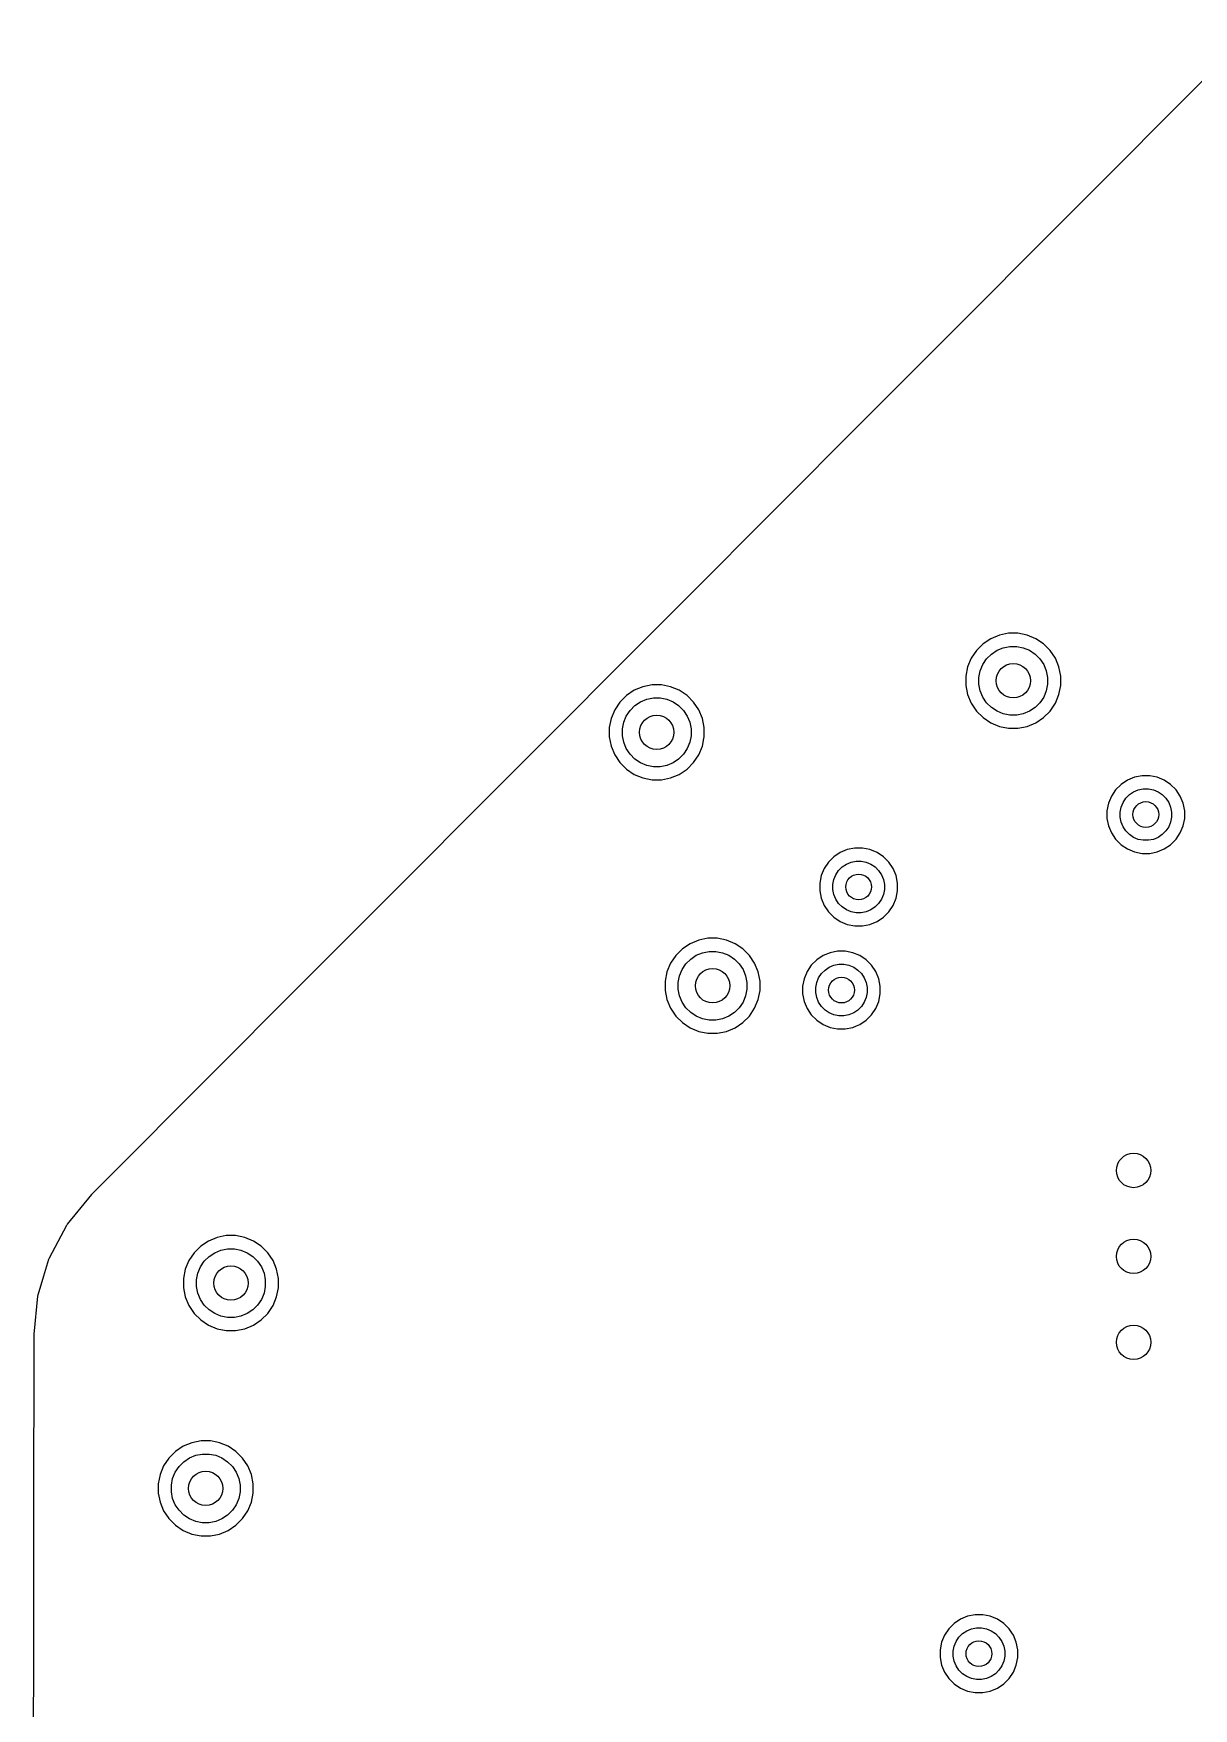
# Model space of a CAD drawing. Extents: x 0.48 to 2.43, y -7.79 to -4.85.
# Drawn here: x 0.48 to 1.012, y -5.644 to -4.877 of the extents above; entities that cross this region are included whole.
import ezdxf

# ---------------------------------------------------------------- set-up
doc = ezdxf.new("R2010")
doc.units = 0
doc.header["$MEASUREMENT"] = 0
doc.layers.add('BLACK', color=7, linetype='CONTINUOUS')

msp = doc.modelspace()

# ---------------------------------------------------------------- linework, layer by layer
at = {"layer": 'BLACK', "linetype": 'CONTINUOUS'}
for p, q in [((0.948311, -4.96591), (1.03736, -4.87663)), ((0.902766, -5.01158), (0.948309, -4.96592)), ((0.948309, -4.96592), (0.948311, -4.96591)), ((0.859959, -5.0545), (0.902766, -5.01158)), ((0.779665, -5.135), (0.859959, -5.0545)), ((0.746086, -5.16867), (0.779665, -5.135)), ((0.91527, -5.15634), (0.912241, -5.15936)), ((0.918832, -5.15396), (0.91527, -5.15634)), ((0.92279, -5.15232), (0.918832, -5.15396)), ((0.926992, -5.15148), (0.92279, -5.15232)), ((0.92454, -5.15809), (0.927583, -5.15748)), ((0.931276, -5.15148), (0.926992, -5.15148)), ((0.927583, -5.15748), (0.930685, -5.15748)), ((0.930685, -5.15748), (0.933727, -5.15809)), ((0.935478, -5.15232), (0.931276, -5.15148)), ((0.939435, -5.15396), (0.935478, -5.15232)), ((0.942997, -5.15634), (0.939435, -5.15396)), ((0.946027, -5.15936), (0.942997, -5.15634)), ((0.909861, -5.16293), (0.908222, -5.16688)), ((0.912241, -5.15936), (0.909861, -5.16293)), ((0.915178, -5.16577), (0.916902, -5.16319)), ((0.916902, -5.16319), (0.919095, -5.161)), ((0.919095, -5.161), (0.921674, -5.15927)), ((0.921674, -5.15927), (0.92454, -5.15809)), ((0.933727, -5.15809), (0.936593, -5.15927)), ((0.936593, -5.15927), (0.939173, -5.161)), ((0.939173, -5.161), (0.941366, -5.16319)), ((0.941366, -5.16319), (0.94309, -5.16577)), ((0.948407, -5.16293), (0.946027, -5.15936)), ((0.950046, -5.16688), (0.948407, -5.16293)), ((0.722526, -5.19229), (0.746086, -5.16867)), ((0.908222, -5.16688), (0.907386, -5.17109)), ((0.907386, -5.17109), (0.907386, -5.17537)), ((0.913386, -5.17168), (0.913991, -5.16863)), ((0.913386, -5.17478), (0.913386, -5.17168)), ((0.913991, -5.16863), (0.915178, -5.16577)), ((0.94309, -5.16577), (0.944277, -5.16863)), ((0.944277, -5.16863), (0.944882, -5.17168)), ((0.944882, -5.17168), (0.944882, -5.17478)), ((0.950882, -5.17109), (0.950046, -5.16688)), ((0.950882, -5.17537), (0.950882, -5.17109)), ((0.751884, -5.17996), (0.748855, -5.18299)), ((0.755446, -5.17758), (0.751884, -5.17996)), ((0.759404, -5.17594), (0.755446, -5.17758)), ((0.763606, -5.1751), (0.759404, -5.17594)), ((0.76789, -5.1751), (0.763606, -5.1751)), ((0.772092, -5.17594), (0.76789, -5.1751)), ((0.77605, -5.17758), (0.772092, -5.17594)), ((0.779612, -5.17996), (0.77605, -5.17758)), ((0.782641, -5.18299), (0.779612, -5.17996)), ((0.907386, -5.17537), (0.908222, -5.17957)), ((0.908222, -5.17957), (0.909861, -5.18353)), ((0.913991, -5.17782), (0.913386, -5.17478)), ((0.915178, -5.18069), (0.913991, -5.17782)), ((0.916902, -5.18327), (0.915178, -5.18069)), ((0.94309, -5.18069), (0.941366, -5.18327)), ((0.944277, -5.17782), (0.94309, -5.18069)), ((0.944882, -5.17478), (0.944277, -5.17782)), ((0.948407, -5.18353), (0.950046, -5.17957)), ((0.950046, -5.17957), (0.950882, -5.17537)), ((0.746475, -5.18655), (0.744836, -5.19051)), ((0.748855, -5.18299), (0.746475, -5.18655)), ((0.751792, -5.18939), (0.753516, -5.18681)), ((0.753516, -5.18681), (0.755709, -5.18462)), ((0.755709, -5.18462), (0.758289, -5.18289)), ((0.758289, -5.18289), (0.761154, -5.18171)), ((0.761154, -5.18171), (0.764197, -5.1811)), ((0.764197, -5.1811), (0.767299, -5.1811)), ((0.767299, -5.1811), (0.770342, -5.18171)), ((0.770342, -5.18171), (0.773208, -5.18289)), ((0.773208, -5.18289), (0.775787, -5.18462)), ((0.775787, -5.18462), (0.77798, -5.18681)), ((0.77798, -5.18681), (0.779704, -5.18939)), ((0.785021, -5.18655), (0.782641, -5.18299)), ((0.78666, -5.19051), (0.785021, -5.18655)), ((0.909861, -5.18353), (0.912241, -5.18709)), ((0.912241, -5.18709), (0.91527, -5.19012)), ((0.919095, -5.18546), (0.916902, -5.18327)), ((0.921674, -5.18718), (0.919095, -5.18546)), ((0.92454, -5.18837), (0.921674, -5.18718)), ((0.927583, -5.18898), (0.92454, -5.18837)), ((0.933727, -5.18837), (0.930685, -5.18898)), ((0.936593, -5.18718), (0.933727, -5.18837)), ((0.939173, -5.18546), (0.936593, -5.18718)), ((0.941366, -5.18327), (0.939173, -5.18546)), ((0.942997, -5.19012), (0.946027, -5.18709)), ((0.946027, -5.18709), (0.948407, -5.18353)), ((0.684559, -5.23036), (0.722526, -5.19229)), ((0.722526, -5.19229), (0.722526, -5.19229)), ((0.744836, -5.19051), (0.744, -5.19471)), ((0.744, -5.19471), (0.744, -5.19899)), ((0.75, -5.1953), (0.750605, -5.19226)), ((0.75, -5.1984), (0.75, -5.1953)), ((0.750605, -5.19226), (0.751792, -5.18939)), ((0.779704, -5.18939), (0.780891, -5.19226)), ((0.780891, -5.19226), (0.781496, -5.1953)), ((0.781496, -5.1953), (0.781496, -5.1984)), ((0.787496, -5.19471), (0.78666, -5.19051)), ((0.787496, -5.19899), (0.787496, -5.19471)), ((0.91527, -5.19012), (0.918832, -5.1925)), ((0.918832, -5.1925), (0.92279, -5.19414)), ((0.92279, -5.19414), (0.926992, -5.19498)), ((0.926992, -5.19498), (0.931276, -5.19498)), ((0.930685, -5.18898), (0.927583, -5.18898)), ((0.931276, -5.19498), (0.935478, -5.19414)), ((0.935478, -5.19414), (0.939435, -5.1925)), ((0.939435, -5.1925), (0.942997, -5.19012)), ((0.744, -5.19899), (0.744836, -5.20319)), ((0.744836, -5.20319), (0.746475, -5.20715)), ((0.750605, -5.20144), (0.75, -5.1984)), ((0.751792, -5.20431), (0.750605, -5.20144)), ((0.780891, -5.20144), (0.779704, -5.20431)), ((0.781496, -5.1984), (0.780891, -5.20144)), ((0.785021, -5.20715), (0.78666, -5.20319)), ((0.78666, -5.20319), (0.787349, -5.19973)), ((0.787349, -5.19973), (0.787496, -5.19899)), ((0.787349, -5.19973), (0.787349, -5.19973)), ((0.746475, -5.20715), (0.748855, -5.21071)), ((0.748855, -5.21071), (0.751884, -5.21374)), ((0.753516, -5.20689), (0.751792, -5.20431)), ((0.755709, -5.20908), (0.753516, -5.20689)), ((0.758289, -5.21081), (0.755709, -5.20908)), ((0.761154, -5.21199), (0.758289, -5.21081)), ((0.773208, -5.21081), (0.770342, -5.21199)), ((0.775787, -5.20908), (0.773208, -5.21081)), ((0.77798, -5.20689), (0.775787, -5.20908)), ((0.779704, -5.20431), (0.77798, -5.20689)), ((0.779612, -5.21374), (0.782641, -5.21071)), ((0.782641, -5.21071), (0.785021, -5.20715)), ((0.751884, -5.21374), (0.755446, -5.21612)), ((0.755446, -5.21612), (0.759404, -5.21776)), ((0.759404, -5.21776), (0.763606, -5.2186)), ((0.764197, -5.2126), (0.761154, -5.21199)), ((0.763606, -5.2186), (0.76789, -5.2186)), ((0.767299, -5.2126), (0.764197, -5.2126)), ((0.770342, -5.21199), (0.767299, -5.2126)), ((0.76789, -5.2186), (0.772092, -5.21776)), ((0.772092, -5.21776), (0.77605, -5.21612)), ((0.77605, -5.21612), (0.779612, -5.21374)), ((0.981443, -5.21875), (0.978526, -5.22069)), ((0.984685, -5.2174), (0.981443, -5.21875)), ((0.988126, -5.21672), (0.984685, -5.2174)), ((0.991634, -5.21672), (0.988126, -5.21672)), ((0.995075, -5.2174), (0.991634, -5.21672)), ((0.998317, -5.21875), (0.995075, -5.2174)), ((1.00123, -5.22069), (0.998317, -5.21875)), ((0.974096, -5.22609), (0.972753, -5.22933)), ((0.976045, -5.22318), (0.974096, -5.22609)), ((0.978526, -5.22069), (0.976045, -5.22318)), ((0.980706, -5.227), (0.982351, -5.22536)), ((0.982351, -5.22536), (0.984285, -5.22406)), ((0.984285, -5.22406), (0.986435, -5.22317)), ((0.986435, -5.22317), (0.988717, -5.22272)), ((0.988717, -5.22272), (0.991043, -5.22272)), ((0.991043, -5.22272), (0.993325, -5.22317)), ((0.993325, -5.22317), (0.995474, -5.22406)), ((0.995474, -5.22406), (0.997409, -5.22536)), ((0.997409, -5.22536), (0.999054, -5.227)), ((1.00371, -5.22318), (1.00123, -5.22069)), ((1.00566, -5.22609), (1.00371, -5.22318)), ((1.00701, -5.22933), (1.00566, -5.22609)), ((0.65146, -5.26355), (0.684559, -5.23036)), ((0.684559, -5.23036), (0.684559, -5.23036)), ((0.972753, -5.22933), (0.972069, -5.23278)), ((0.972069, -5.23278), (0.972069, -5.23628)), ((0.978069, -5.23337), (0.978523, -5.23108)), ((0.978069, -5.23569), (0.978069, -5.23337)), ((0.978523, -5.23108), (0.979413, -5.22894)), ((0.979413, -5.22894), (0.980706, -5.227)), ((0.999054, -5.227), (1.00035, -5.22894)), ((1.00035, -5.22894), (1.00124, -5.23108)), ((1.00124, -5.23108), (1.00169, -5.23337)), ((1.00169, -5.23337), (1.00169, -5.23569)), ((1.00769, -5.23278), (1.00701, -5.22933)), ((1.00769, -5.23628), (1.00769, -5.23278)), ((0.972069, -5.23628), (0.972753, -5.23972)), ((0.972753, -5.23972), (0.974096, -5.24297)), ((0.978523, -5.23797), (0.978069, -5.23569)), ((0.979413, -5.24012), (0.978523, -5.23797)), ((0.980706, -5.24206), (0.979413, -5.24012)), ((0.982351, -5.2437), (0.980706, -5.24206)), ((0.999054, -5.24206), (0.997409, -5.2437)), ((1.00035, -5.24012), (0.999054, -5.24206)), ((1.00124, -5.23797), (1.00035, -5.24012)), ((1.00169, -5.23569), (1.00124, -5.23797)), ((1.00566, -5.24297), (1.00701, -5.23972)), ((1.00701, -5.23972), (1.00769, -5.23628)), ((0.856514, -5.24991), (0.853072, -5.25059)), ((0.860022, -5.24991), (0.856514, -5.24991)), ((0.863463, -5.25059), (0.860022, -5.24991)), ((0.974096, -5.24297), (0.976045, -5.24588)), ((0.976045, -5.24588), (0.978526, -5.24836)), ((0.978526, -5.24836), (0.981443, -5.25031)), ((0.984285, -5.245), (0.982351, -5.2437)), ((0.986435, -5.24589), (0.984285, -5.245)), ((0.988717, -5.24634), (0.986435, -5.24589)), ((0.991043, -5.24634), (0.988717, -5.24634)), ((0.993325, -5.24589), (0.991043, -5.24634)), ((0.995474, -5.245), (0.993325, -5.24589)), ((0.997409, -5.2437), (0.995474, -5.245)), ((0.998317, -5.25031), (1.00123, -5.24836)), ((1.00123, -5.24836), (1.00371, -5.24588)), ((1.00371, -5.24588), (1.00566, -5.24297)), ((0.844433, -5.25636), (0.842484, -5.25928)), ((0.846914, -5.25388), (0.844433, -5.25636)), ((0.849831, -5.25193), (0.846914, -5.25388)), ((0.853072, -5.25059), (0.849831, -5.25193)), ((0.850739, -5.25854), (0.852673, -5.25725)), ((0.852673, -5.25725), (0.854823, -5.25636)), ((0.854823, -5.25636), (0.857104, -5.25591)), ((0.857104, -5.25591), (0.859431, -5.25591)), ((0.859431, -5.25591), (0.861713, -5.25636)), ((0.861713, -5.25636), (0.863862, -5.25725)), ((0.866704, -5.25193), (0.863463, -5.25059)), ((0.863862, -5.25725), (0.865797, -5.25854)), ((0.869622, -5.25388), (0.866704, -5.25193)), ((0.872102, -5.25636), (0.869622, -5.25388)), ((0.874052, -5.25928), (0.872102, -5.25636)), ((0.981443, -5.25031), (0.984685, -5.25166)), ((0.984685, -5.25166), (0.988126, -5.25234)), ((0.988126, -5.25234), (0.991634, -5.25234)), ((0.991634, -5.25234), (0.995075, -5.25166)), ((0.995075, -5.25166), (0.998317, -5.25031)), ((0.60669, -5.30844), (0.65146, -5.26355)), ((0.65146, -5.26355), (0.65146, -5.26355)), ((0.841141, -5.26252), (0.840457, -5.26596)), ((0.842484, -5.25928), (0.841141, -5.26252)), ((0.846457, -5.26655), (0.846911, -5.26427)), ((0.846911, -5.26427), (0.847801, -5.26212)), ((0.847801, -5.26212), (0.849093, -5.26019)), ((0.849093, -5.26019), (0.850739, -5.25854)), ((0.865797, -5.25854), (0.867442, -5.26019)), ((0.867442, -5.26019), (0.868735, -5.26212)), ((0.868735, -5.26212), (0.869625, -5.26427)), ((0.869625, -5.26427), (0.870079, -5.26655)), ((0.875394, -5.26252), (0.874052, -5.25928)), ((0.876079, -5.26596), (0.875394, -5.26252)), ((0.840457, -5.26596), (0.840457, -5.26947)), ((0.840457, -5.26947), (0.841141, -5.27291)), ((0.841141, -5.27291), (0.842484, -5.27615)), ((0.846457, -5.26888), (0.846457, -5.26655)), ((0.846911, -5.27116), (0.846457, -5.26888)), ((0.847801, -5.27331), (0.846911, -5.27116)), ((0.869625, -5.27116), (0.868735, -5.27331)), ((0.870079, -5.26888), (0.869625, -5.27116)), ((0.870079, -5.26655), (0.870079, -5.26888)), ((0.874052, -5.27615), (0.875394, -5.27291)), ((0.875394, -5.27291), (0.876079, -5.26947)), ((0.876079, -5.26947), (0.876079, -5.26596)), ((0.842484, -5.27615), (0.844433, -5.27907)), ((0.844433, -5.27907), (0.846914, -5.28155)), ((0.849093, -5.27525), (0.847801, -5.27331)), ((0.850739, -5.27689), (0.849093, -5.27525)), ((0.852673, -5.27818), (0.850739, -5.27689)), ((0.854823, -5.27907), (0.852673, -5.27818)), ((0.857104, -5.27953), (0.854823, -5.27907)), ((0.859431, -5.27953), (0.857104, -5.27953)), ((0.861713, -5.27907), (0.859431, -5.27953)), ((0.863862, -5.27818), (0.861713, -5.27907)), ((0.865797, -5.27689), (0.863862, -5.27818)), ((0.867442, -5.27525), (0.865797, -5.27689)), ((0.868735, -5.27331), (0.867442, -5.27525)), ((0.869622, -5.28155), (0.872102, -5.27907)), ((0.872102, -5.27907), (0.874052, -5.27615)), ((0.846914, -5.28155), (0.849831, -5.2835)), ((0.849831, -5.2835), (0.853072, -5.28484)), ((0.853072, -5.28484), (0.856514, -5.28553)), ((0.856514, -5.28553), (0.860022, -5.28553)), ((0.860022, -5.28553), (0.863463, -5.28484)), ((0.863463, -5.28484), (0.866704, -5.2835)), ((0.866704, -5.2835), (0.869622, -5.28155)), ((0.781037, -5.29372), (0.777475, -5.2961)), ((0.784995, -5.29208), (0.781037, -5.29372)), ((0.789197, -5.29124), (0.784995, -5.29208)), ((0.793481, -5.29124), (0.789197, -5.29124)), ((0.797682, -5.29208), (0.793481, -5.29124)), ((0.80164, -5.29372), (0.797682, -5.29208)), ((0.805202, -5.2961), (0.80164, -5.29372)), ((0.772066, -5.30269), (0.770426, -5.30665)), ((0.774446, -5.29913), (0.772066, -5.30269)), ((0.777475, -5.2961), (0.774446, -5.29913)), ((0.777383, -5.30553), (0.779106, -5.30295)), ((0.779106, -5.30295), (0.7813, -5.30076)), ((0.7813, -5.30076), (0.783879, -5.29904)), ((0.783879, -5.29904), (0.786745, -5.29785)), ((0.786745, -5.29785), (0.789788, -5.29724)), ((0.789788, -5.29724), (0.79289, -5.29724)), ((0.79289, -5.29724), (0.795932, -5.29785)), ((0.795932, -5.29785), (0.798798, -5.29904)), ((0.798798, -5.29904), (0.801377, -5.30076)), ((0.801377, -5.30076), (0.803571, -5.30295)), ((0.803571, -5.30295), (0.805294, -5.30553)), ((0.808231, -5.29913), (0.805202, -5.2961)), ((0.810611, -5.30269), (0.808231, -5.29913)), ((0.812251, -5.30665), (0.810611, -5.30269)), ((0.836559, -5.30361), (0.83461, -5.30652)), ((0.83904, -5.30113), (0.836559, -5.30361)), ((0.841957, -5.29918), (0.83904, -5.30113)), ((0.845198, -5.29783), (0.841957, -5.29918)), ((0.844799, -5.30449), (0.846949, -5.3036)), ((0.848639, -5.29715), (0.845198, -5.29783)), ((0.846949, -5.3036), (0.84923, -5.30315)), ((0.852148, -5.29715), (0.848639, -5.29715)), ((0.84923, -5.30315), (0.851557, -5.30315)), ((0.851557, -5.30315), (0.853839, -5.3036)), ((0.855589, -5.29783), (0.852148, -5.29715)), ((0.853839, -5.3036), (0.855988, -5.30449)), ((0.85883, -5.29918), (0.855589, -5.29783)), ((0.861748, -5.30113), (0.85883, -5.29918)), ((0.864228, -5.30361), (0.861748, -5.30113)), ((0.866178, -5.30652), (0.864228, -5.30361)), ((0.555643, -5.35962), (0.60669, -5.30844)), ((0.770426, -5.30665), (0.769591, -5.31085)), ((0.769591, -5.31085), (0.769591, -5.31513)), ((0.775591, -5.31144), (0.776196, -5.3084)), ((0.776196, -5.3084), (0.777383, -5.30553)), ((0.805294, -5.30553), (0.806481, -5.3084)), ((0.806481, -5.3084), (0.807087, -5.31144)), ((0.813087, -5.31085), (0.812251, -5.30665)), ((0.813087, -5.31513), (0.813087, -5.31085)), ((0.833267, -5.30977), (0.832583, -5.31321)), ((0.83461, -5.30652), (0.833267, -5.30977)), ((0.839037, -5.31152), (0.839927, -5.30937)), ((0.839927, -5.30937), (0.841219, -5.30743)), ((0.841219, -5.30743), (0.842865, -5.30579)), ((0.842865, -5.30579), (0.844799, -5.30449)), ((0.855988, -5.30449), (0.857923, -5.30579)), ((0.857923, -5.30579), (0.859568, -5.30743)), ((0.859568, -5.30743), (0.860861, -5.30937)), ((0.860861, -5.30937), (0.861751, -5.31152)), ((0.86752, -5.30977), (0.866178, -5.30652)), ((0.868205, -5.31321), (0.86752, -5.30977)), ((0.769591, -5.31513), (0.770426, -5.31934)), ((0.775591, -5.31454), (0.775591, -5.31144)), ((0.776196, -5.31759), (0.775591, -5.31454)), ((0.777383, -5.32045), (0.776196, -5.31759)), ((0.806481, -5.31759), (0.805294, -5.32045)), ((0.807087, -5.31454), (0.806481, -5.31759)), ((0.807087, -5.31144), (0.807087, -5.31454)), ((0.812251, -5.31934), (0.813087, -5.31513)), ((0.832583, -5.31321), (0.832583, -5.31671)), ((0.832583, -5.31671), (0.833267, -5.32016)), ((0.838583, -5.3138), (0.839037, -5.31152)), ((0.838583, -5.31612), (0.838583, -5.3138)), ((0.839037, -5.31841), (0.838583, -5.31612)), ((0.839927, -5.32056), (0.839037, -5.31841)), ((0.861751, -5.31841), (0.860861, -5.32056)), ((0.861751, -5.31152), (0.862205, -5.3138)), ((0.862205, -5.31612), (0.861751, -5.31841)), ((0.862205, -5.3138), (0.862205, -5.31612)), ((0.86752, -5.32016), (0.868205, -5.31671)), ((0.868205, -5.31671), (0.868205, -5.31321)), ((0.770426, -5.31934), (0.772066, -5.32329)), ((0.772066, -5.32329), (0.774446, -5.32686)), ((0.779106, -5.32303), (0.777383, -5.32045)), ((0.7813, -5.32522), (0.779106, -5.32303)), ((0.783879, -5.32695), (0.7813, -5.32522)), ((0.801377, -5.32522), (0.798798, -5.32695)), ((0.803571, -5.32303), (0.801377, -5.32522)), ((0.805294, -5.32045), (0.803571, -5.32303)), ((0.808231, -5.32686), (0.810611, -5.32329)), ((0.810611, -5.32329), (0.812251, -5.31934)), ((0.833267, -5.32016), (0.83461, -5.3234)), ((0.83461, -5.3234), (0.836559, -5.32631)), ((0.836559, -5.32631), (0.83904, -5.3288)), ((0.841219, -5.32249), (0.839927, -5.32056)), ((0.842865, -5.32413), (0.841219, -5.32249)), ((0.844799, -5.32543), (0.842865, -5.32413)), ((0.846949, -5.32632), (0.844799, -5.32543)), ((0.84923, -5.32677), (0.846949, -5.32632)), ((0.853839, -5.32632), (0.851557, -5.32677)), ((0.855988, -5.32543), (0.853839, -5.32632)), ((0.857923, -5.32413), (0.855988, -5.32543)), ((0.859568, -5.32249), (0.857923, -5.32413)), ((0.860861, -5.32056), (0.859568, -5.32249)), ((0.861748, -5.3288), (0.864228, -5.32631)), ((0.864228, -5.32631), (0.866178, -5.3234)), ((0.866178, -5.3234), (0.86752, -5.32016)), ((0.774446, -5.32686), (0.777475, -5.32988)), ((0.777475, -5.32988), (0.781037, -5.33226)), ((0.781037, -5.33226), (0.784995, -5.3339)), ((0.786745, -5.32813), (0.783879, -5.32695)), ((0.784995, -5.3339), (0.789197, -5.33474)), ((0.789788, -5.32874), (0.786745, -5.32813)), ((0.79289, -5.32874), (0.789788, -5.32874)), ((0.795932, -5.32813), (0.79289, -5.32874)), ((0.793481, -5.33474), (0.797682, -5.3339)), ((0.798798, -5.32695), (0.795932, -5.32813)), ((0.797682, -5.3339), (0.80164, -5.33226)), ((0.80164, -5.33226), (0.805202, -5.32988)), ((0.805202, -5.32988), (0.808231, -5.32686)), ((0.83904, -5.3288), (0.841957, -5.33074)), ((0.841957, -5.33074), (0.845198, -5.33209)), ((0.845198, -5.33209), (0.848639, -5.33277)), ((0.848639, -5.33277), (0.852148, -5.33277)), ((0.851557, -5.32677), (0.84923, -5.32677)), ((0.852148, -5.33277), (0.855589, -5.33209)), ((0.855589, -5.33209), (0.857236, -5.33141)), ((0.857236, -5.33141), (0.857238, -5.3314)), ((0.857238, -5.3314), (0.85883, -5.33074)), ((0.85883, -5.33074), (0.861748, -5.3288)), ((0.789197, -5.33474), (0.793481, -5.33474)), ((0.517953, -5.39741), (0.555643, -5.35962)), ((0.507027, -5.40836), (0.517953, -5.39741)), ((0.517953, -5.39741), (0.517953, -5.39741)), ((0.495741, -5.42218), (0.506827, -5.40858)), ((0.506827, -5.40858), (0.506853, -5.40855)), ((0.506853, -5.40855), (0.506946, -5.40846)), ((0.506946, -5.40846), (0.507027, -5.40836)), ((0.487408, -5.43773), (0.495417, -5.42266)), ((0.495417, -5.42266), (0.495437, -5.42263)), ((0.495437, -5.42263), (0.49559, -5.4224)), ((0.49559, -5.4224), (0.495741, -5.42218)), ((0.556766, -5.43236), (0.553737, -5.43539)), ((0.560328, -5.42998), (0.556766, -5.43236)), ((0.564286, -5.42834), (0.560328, -5.42998)), ((0.56317, -5.4353), (0.566036, -5.43411)), ((0.568488, -5.4275), (0.564286, -5.42834)), ((0.566036, -5.43411), (0.569079, -5.4335)), ((0.572772, -5.4275), (0.568488, -5.4275)), ((0.569079, -5.4335), (0.572181, -5.4335)), ((0.572181, -5.4335), (0.575223, -5.43411)), ((0.576974, -5.42834), (0.572772, -5.4275)), ((0.575223, -5.43411), (0.578089, -5.4353)), ((0.580931, -5.42998), (0.576974, -5.42834)), ((0.584493, -5.43236), (0.580931, -5.42998)), ((0.587523, -5.43539), (0.584493, -5.43236)), ((0.484866, -5.44595), (0.487185, -5.43827)), ((0.487185, -5.43827), (0.487198, -5.43823)), ((0.487198, -5.43823), (0.487305, -5.43798)), ((0.487305, -5.43798), (0.487408, -5.43773)), ((0.551357, -5.43895), (0.549718, -5.44291)), ((0.553737, -5.43539), (0.551357, -5.43895)), ((0.555487, -5.44466), (0.556674, -5.44179)), ((0.556674, -5.44179), (0.558398, -5.43921)), ((0.558398, -5.43921), (0.560591, -5.43702)), ((0.560591, -5.43702), (0.56317, -5.4353)), ((0.578089, -5.4353), (0.580669, -5.43702)), ((0.580669, -5.43702), (0.582862, -5.43921)), ((0.582862, -5.43921), (0.584586, -5.44179)), ((0.584586, -5.44179), (0.585773, -5.44466)), ((0.589903, -5.43895), (0.587523, -5.43539)), ((0.591542, -5.44291), (0.589903, -5.43895)), ((0.482255, -5.4546), (0.484866, -5.44595)), ((0.549718, -5.44291), (0.548882, -5.44711)), ((0.548882, -5.44711), (0.548882, -5.45139)), ((0.554882, -5.4477), (0.555487, -5.44466)), ((0.554882, -5.4508), (0.554882, -5.4477)), ((0.585773, -5.44466), (0.586378, -5.4477)), ((0.586378, -5.4477), (0.586378, -5.4508)), ((0.592378, -5.44711), (0.591542, -5.44291)), ((0.592378, -5.45139), (0.592378, -5.44711)), ((0.480428, -5.47264), (0.482141, -5.45517)), ((0.482141, -5.45517), (0.482146, -5.45513)), ((0.482141, -5.45517), (0.482141, -5.45517)), ((0.482141, -5.45517), (0.482141, -5.45517)), ((0.482146, -5.45513), (0.482202, -5.45486)), ((0.482202, -5.45486), (0.482255, -5.4546)), ((0.548882, -5.45139), (0.549718, -5.4556)), ((0.549718, -5.4556), (0.551357, -5.45955)), ((0.555487, -5.45385), (0.554882, -5.4508)), ((0.556674, -5.45671), (0.555487, -5.45385)), ((0.558398, -5.45929), (0.556674, -5.45671)), ((0.584586, -5.45671), (0.582862, -5.45929)), ((0.585773, -5.45385), (0.584586, -5.45671)), ((0.586378, -5.4508), (0.585773, -5.45385)), ((0.589903, -5.45955), (0.591542, -5.4556)), ((0.591542, -5.4556), (0.592378, -5.45139)), ((0.551357, -5.45955), (0.553737, -5.46312)), ((0.553737, -5.46312), (0.556766, -5.46614)), ((0.560591, -5.46148), (0.558398, -5.45929)), ((0.56317, -5.46321), (0.560591, -5.46148)), ((0.566036, -5.46439), (0.56317, -5.46321)), ((0.569079, -5.465), (0.566036, -5.46439)), ((0.575223, -5.46439), (0.572181, -5.465)), ((0.578089, -5.46321), (0.575223, -5.46439)), ((0.580669, -5.46148), (0.578089, -5.46321)), ((0.582862, -5.45929), (0.580669, -5.46148)), ((0.584493, -5.46614), (0.587523, -5.46312)), ((0.587523, -5.46312), (0.589903, -5.45955)), ((0.556766, -5.46614), (0.560328, -5.46852)), ((0.560328, -5.46852), (0.564286, -5.47016)), ((0.564286, -5.47016), (0.568488, -5.471)), ((0.568488, -5.471), (0.572772, -5.471)), ((0.572181, -5.465), (0.569079, -5.465)), ((0.572772, -5.471), (0.576974, -5.47016)), ((0.576974, -5.47016), (0.580931, -5.46852)), ((0.580931, -5.46852), (0.584493, -5.46614)), ((0.480391, -5.49007), (0.480414, -5.47293)), ((0.480414, -5.47289), (0.480428, -5.47277)), ((0.480414, -5.47293), (0.480414, -5.47289)), ((0.480428, -5.47277), (0.480428, -5.47264)), ((0.480324, -5.54086), (0.480391, -5.49007)), ((0.548754, -5.52403), (0.545192, -5.52641)), ((0.552711, -5.52239), (0.548754, -5.52403)), ((0.556913, -5.52156), (0.552711, -5.52239)), ((0.561197, -5.52156), (0.556913, -5.52156)), ((0.564209, -5.52216), (0.561197, -5.52156)), ((0.56421, -5.52216), (0.564209, -5.52216)), ((0.565399, -5.52239), (0.56421, -5.52216)), ((0.569357, -5.52403), (0.565399, -5.52239)), ((0.572919, -5.52641), (0.569357, -5.52403)), ((0.539782, -5.53301), (0.538143, -5.53696)), ((0.542162, -5.52944), (0.539782, -5.53301)), ((0.545192, -5.52641), (0.542162, -5.52944)), ((0.545099, -5.53585), (0.546823, -5.53327)), ((0.546823, -5.53327), (0.549016, -5.53107)), ((0.549016, -5.53107), (0.551596, -5.52935)), ((0.551596, -5.52935), (0.554462, -5.52816)), ((0.554462, -5.52816), (0.557504, -5.52756)), ((0.557504, -5.52756), (0.560606, -5.52756)), ((0.560606, -5.52756), (0.563649, -5.52816)), ((0.563649, -5.52816), (0.566515, -5.52935)), ((0.566515, -5.52935), (0.569094, -5.53107)), ((0.569094, -5.53107), (0.571287, -5.53327)), ((0.571287, -5.53327), (0.573011, -5.53585)), ((0.575948, -5.52944), (0.572919, -5.52641)), ((0.578328, -5.53301), (0.575948, -5.52944)), ((0.579967, -5.53696), (0.578328, -5.53301)), ((0.480287, -5.56842), (0.480324, -5.54087)), ((0.480324, -5.54087), (0.480324, -5.54086)), ((0.538143, -5.53696), (0.537307, -5.54117)), ((0.537307, -5.54117), (0.537307, -5.54545)), ((0.543307, -5.54176), (0.543912, -5.53871)), ((0.543912, -5.53871), (0.545099, -5.53585)), ((0.573011, -5.53585), (0.574198, -5.53871)), ((0.574198, -5.53871), (0.574803, -5.54176)), ((0.580803, -5.54117), (0.579967, -5.53696)), ((0.580803, -5.54545), (0.580803, -5.54117)), ((0.537307, -5.54545), (0.538143, -5.54965)), ((0.543307, -5.54486), (0.543307, -5.54176)), ((0.543912, -5.5479), (0.543307, -5.54486)), ((0.545099, -5.55077), (0.543912, -5.5479)), ((0.574198, -5.5479), (0.573011, -5.55077)), ((0.574803, -5.54486), (0.574198, -5.5479)), ((0.574803, -5.54176), (0.574803, -5.54486)), ((0.579967, -5.54965), (0.580803, -5.54545)), ((0.538143, -5.54965), (0.539782, -5.55361)), ((0.539782, -5.55361), (0.542162, -5.55717)), ((0.546823, -5.55335), (0.545099, -5.55077)), ((0.549016, -5.55554), (0.546823, -5.55335)), ((0.551596, -5.55726), (0.549016, -5.55554)), ((0.569094, -5.55554), (0.566515, -5.55726)), ((0.571287, -5.55335), (0.569094, -5.55554)), ((0.573011, -5.55077), (0.571287, -5.55335)), ((0.575948, -5.55717), (0.578328, -5.55361)), ((0.578328, -5.55361), (0.579967, -5.54965)), ((0.542162, -5.55717), (0.545192, -5.5602)), ((0.545192, -5.5602), (0.548754, -5.56258)), ((0.548754, -5.56258), (0.552711, -5.56422)), ((0.554462, -5.55845), (0.551596, -5.55726)), ((0.552711, -5.56422), (0.556913, -5.56506)), ((0.557504, -5.55906), (0.554462, -5.55845)), ((0.560606, -5.55906), (0.557504, -5.55906)), ((0.563649, -5.55845), (0.560606, -5.55906)), ((0.561197, -5.56506), (0.565399, -5.56422)), ((0.566515, -5.55726), (0.563649, -5.55845)), ((0.565399, -5.56422), (0.569357, -5.56258)), ((0.569357, -5.56258), (0.572919, -5.5602)), ((0.572919, -5.5602), (0.575948, -5.55717)), ((0.480223, -5.61699), (0.480287, -5.56842)), ((0.556913, -5.56506), (0.561197, -5.56506)), ((0.908191, -5.60192), (0.904949, -5.60326)), ((0.911632, -5.60124), (0.908191, -5.60192)), ((0.91514, -5.60124), (0.911632, -5.60124)), ((0.918581, -5.60192), (0.91514, -5.60124)), ((0.921823, -5.60326), (0.918581, -5.60192)), ((0.897602, -5.61061), (0.896259, -5.61385)), ((0.899551, -5.60769), (0.897602, -5.61061)), ((0.902032, -5.60521), (0.899551, -5.60769)), ((0.904949, -5.60326), (0.902032, -5.60521)), ((0.904212, -5.61152), (0.905857, -5.60987)), ((0.905857, -5.60987), (0.907791, -5.60858)), ((0.907791, -5.60858), (0.909941, -5.60769)), ((0.909941, -5.60769), (0.912223, -5.60724)), ((0.912223, -5.60724), (0.914549, -5.60724)), ((0.914549, -5.60724), (0.916831, -5.60769)), ((0.916831, -5.60769), (0.91898, -5.60858)), ((0.91898, -5.60858), (0.920915, -5.60987)), ((0.920915, -5.60987), (0.92256, -5.61152)), ((0.92474, -5.60521), (0.921823, -5.60326)), ((0.927221, -5.60769), (0.92474, -5.60521)), ((0.928405, -5.60947), (0.927221, -5.60769)), ((0.92917, -5.61061), (0.928405, -5.60947)), ((0.930512, -5.61385), (0.92917, -5.61061)), ((0.480141, -5.67905), (0.480223, -5.61699)), ((0.480223, -5.61699), (0.480223, -5.61699)), ((0.896259, -5.61385), (0.895575, -5.61729)), ((0.895575, -5.61729), (0.895575, -5.6208)), ((0.901575, -5.61788), (0.902029, -5.6156)), ((0.901575, -5.62021), (0.901575, -5.61788)), ((0.902029, -5.6156), (0.902919, -5.61345)), ((0.902919, -5.61345), (0.904212, -5.61152)), ((0.92256, -5.61152), (0.923853, -5.61345)), ((0.923853, -5.61345), (0.924743, -5.6156)), ((0.924743, -5.6156), (0.925197, -5.61788)), ((0.925197, -5.61788), (0.925197, -5.62021)), ((0.931197, -5.61729), (0.930512, -5.61385)), ((0.931197, -5.6208), (0.931197, -5.61729)), ((0.895575, -5.6208), (0.896259, -5.62424)), ((0.896259, -5.62424), (0.897602, -5.62748)), ((0.902029, -5.62249), (0.901575, -5.62021)), ((0.902919, -5.62464), (0.902029, -5.62249)), ((0.904212, -5.62658), (0.902919, -5.62464)), ((0.923853, -5.62464), (0.92256, -5.62658)), ((0.924743, -5.62249), (0.923853, -5.62464)), ((0.925197, -5.62021), (0.924743, -5.62249)), ((0.92917, -5.62748), (0.930512, -5.62424)), ((0.930512, -5.62424), (0.931197, -5.6208)), ((0.897602, -5.62748), (0.899551, -5.6304)), ((0.899551, -5.6304), (0.902032, -5.63288)), ((0.902032, -5.63288), (0.904949, -5.63483)), ((0.905857, -5.62822), (0.904212, -5.62658)), ((0.907791, -5.62951), (0.905857, -5.62822)), ((0.909941, -5.6304), (0.907791, -5.62951)), ((0.912223, -5.63086), (0.909941, -5.6304)), ((0.914549, -5.63086), (0.912223, -5.63086)), ((0.916831, -5.6304), (0.914549, -5.63086)), ((0.91898, -5.62951), (0.916831, -5.6304)), ((0.920915, -5.62822), (0.91898, -5.62951)), ((0.92256, -5.62658), (0.920915, -5.62822)), ((0.921823, -5.63483), (0.92474, -5.63288)), ((0.92474, -5.63288), (0.927221, -5.6304)), ((0.927221, -5.6304), (0.92917, -5.62748)), ((0.904949, -5.63483), (0.908191, -5.63617)), ((0.908191, -5.63617), (0.911632, -5.63686)), ((0.911632, -5.63686), (0.91514, -5.63686)), ((0.91514, -5.63686), (0.918581, -5.63617)), ((0.918581, -5.63617), (0.921823, -5.63483))]:
    msp.add_line(p, q, dxfattribs=at)
at = {"layer": 'BLACK'}
for centre, radius in [((0.929134, -5.17323), 0.007874), ((0.765748, -5.19685), 0.007874), ((0.98988, -5.23453), 0.005906), ((0.858268, -5.26772), 0.005906), ((0.791339, -5.31299), 0.007874), ((0.850394, -5.31496), 0.005906), ((0.984252, -5.39764), 0.007874), ((0.984252, -5.43701), 0.007874), ((0.57063, -5.44925), 0.007874), ((0.984252, -5.47638), 0.007874), ((0.559055, -5.54331), 0.007874), ((0.913386, -5.61905), 0.005906)]:
    msp.add_circle(centre, radius, dxfattribs=at)

doc.saveas('drawing.dxf')
